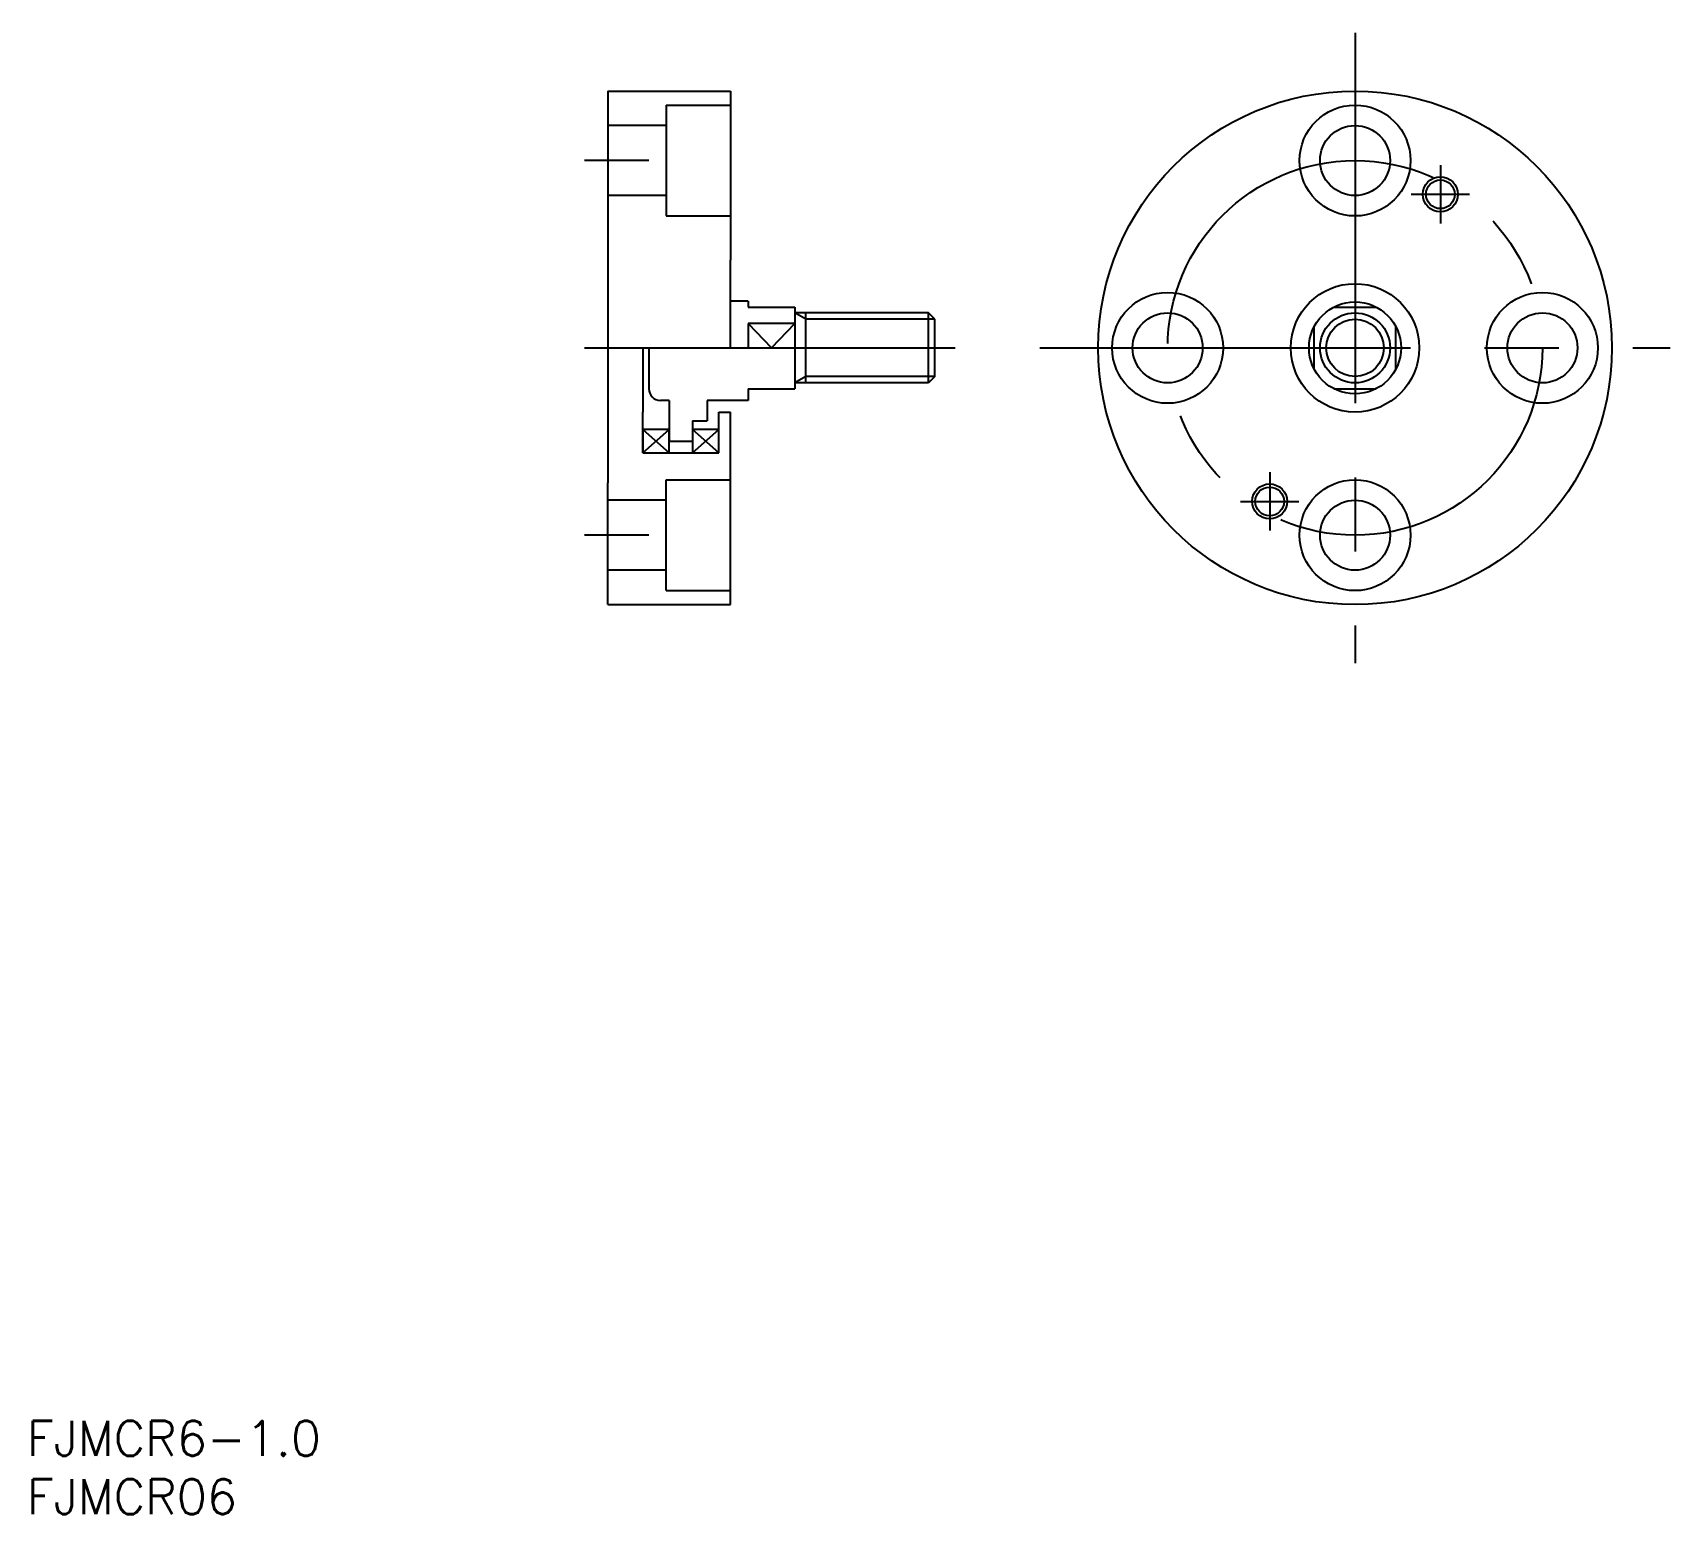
# Model space of a CAD drawing. Extents: x 48 to 188, y 4 to 131.
import ezdxf
from ezdxf.enums import TextEntityAlignment as Align

# ---------------------------------------------------------------- set-up
doc = ezdxf.new("R2010")
doc.units = 0
doc.linetypes.add('CENTER', pattern=[50.8, 31.75, -6.35, 6.35, -6.35])
doc.linetypes.add('DASHED', pattern=[19.05, 12.7, -6.35])
doc.layers.get('0').update_dxf_attribs({"linetype": 'CONTINUOUS'})
doc.layers.add('CENTER', color=1, linetype='CENTER')
doc.styles.get("Standard").update_dxf_attribs({"font": 'txt.shx', "bigfont": 'bigfont.shx'})

msp = doc.modelspace()

# ---------------------------------------------------------------- linework, layer by layer
at = {"color": 7, "linetype": 'CONTINUOUS'}
for p, q in [((97.12, 125.9), (97.12, 109.75)), ((97.12, 125.9), (107.62, 125.9)), ((107.62, 125.9), (107.62, 111.4)), ((107.62, 103.9), (107.62, 111.4)), ((97.12, 109.75), (97.12, 92.35)), ((109.12, 107.9), (107.62, 107.9)), ((109.12, 107.9), (109.12, 107.4)), ((109.12, 107.4), (113.12, 107.4)), ((113.12, 107.4), (113.12, 103.9)), ((124.58, 106.9), (113.12, 106.9)), ((114.06, 100.9), (114.06, 106.9)), ((124.58, 100.9), (124.58, 106.9)), ((125.12, 106.36), (124.58, 106.9)), ((159.3, 107.4), (162.91, 107.4)), ((109.12, 106), (109.12, 103.9)), ((113.12, 106), (109.12, 106)), ((109.12, 106), (111.12, 103.9)), ((111.12, 103.9), (113.12, 106)), ((125.12, 101.44), (125.12, 106.36)), ((157.61, 102.1), (157.61, 105.7)), ((164.61, 102.1), (164.61, 105.7)), ((100.12, 103.9), (100.12, 98.4)), ((100.62, 103.9), (100.62, 100.4)), ((113.12, 103.9), (113.12, 100.4)), ((125.12, 101.44), (124.58, 100.9)), ((109.12, 100.4), (109.12, 99.4)), ((109.12, 100.4), (113.12, 100.4)), ((124.58, 100.9), (113.12, 100.9)), ((159.3, 100.4), (162.91, 100.4)), ((100.12, 94.9), (100.12, 98.4)), ((102.37, 99.4), (101.62, 99.4)), ((102.37, 99.4), (102.37, 95.9)), ((105.62, 99.4), (105.62, 97.65)), ((109.12, 99.4), (105.62, 99.4)), ((106.62, 98.4), (107.62, 98.4)), ((106.62, 94.9), (106.62, 98.4)), ((107.62, 81.9), (107.62, 98.4)), ((100.12, 96.9), (100.12, 94.9)), ((100.12, 96.9), (102.37, 94.9)), ((100.12, 94.9), (102.37, 96.9)), ((102.37, 96.9), (100.12, 96.9)), ((102.37, 94.9), (102.37, 96.9)), ((104.37, 97.65), (104.37, 95.9)), ((104.37, 97.65), (105.62, 97.65)), ((104.37, 96.9), (104.37, 94.9)), ((106.62, 96.9), (104.37, 96.9)), ((106.62, 94.9), (104.37, 96.9)), ((104.37, 94.9), (106.62, 96.9)), ((106.62, 94.9), (106.62, 96.9)), ((102.37, 95.9), (104.37, 95.9)), ((100.12, 94.9), (102.37, 94.9)), ((100.12, 94.9), (106.62, 94.9)), ((104.37, 94.9), (106.62, 94.9)), ((97.12, 81.9), (97.12, 92.35)), ((97.12, 81.9), (107.62, 81.9))]:
    msp.add_line(p, q, dxfattribs=at)
at = {"color": 3, "linetype": 'DASHED'}
for p, q in [((102.12, 124.7), (102.12, 115.2)), ((102.12, 124.7), (107.62, 124.7)), ((102.12, 122.95), (97.12, 122.95)), ((102.12, 116.95), (97.12, 116.95)), ((102.12, 115.2), (107.62, 115.2)), ((102.12, 83.1), (102.12, 92.6)), ((102.12, 92.6), (107.62, 92.6)), ((102.12, 90.85), (97.12, 90.85)), ((102.12, 84.85), (97.12, 84.85)), ((102.12, 83.1), (107.62, 83.1))]:
    msp.add_line(p, q, dxfattribs=at)
at = {"color": 3, "linetype": 'CONTINUOUS'}
for p, q in [((114.06, 106.36), (113.12, 106.9)), ((125.12, 106.36), (114.06, 106.36)), ((114.06, 101.44), (113.12, 100.9)), ((125.12, 101.44), (114.06, 101.44))]:
    msp.add_line(p, q, dxfattribs=at)
at = {"color": 7, "linetype": 'CONTINUOUS'}
for centre, radius in [((161.11, 103.9), 22), ((161.11, 119.95), 4.75), ((161.11, 119.95), 3), ((168.42, 117.06), 1.23), ((161.11, 103.9), 5.5), ((145.06, 103.9), 4.75), ((177.16, 103.9), 4.75), ((145.06, 103.9), 3), ((161.11, 103.9), 3.94), ((161.11, 103.9), 3), ((177.16, 103.9), 3), ((161.11, 87.85), 4.75), ((153.8, 90.74), 1.23), ((161.11, 87.85), 3)]:
    msp.add_circle(centre, radius, dxfattribs=at)
at = {"color": 3, "linetype": 'CONTINUOUS'}
for centre, radius in [((168.42, 117.06), 1.5), ((161.11, 103.9), 2.46), ((153.8, 90.74), 1.5)]:
    msp.add_circle(centre, radius, dxfattribs=at)
at = {"color": 7, "linetype": 'CONTINUOUS'}
msp.add_arc((101.62, 100.4), 1, 180, 270, dxfattribs=at)
at = {"layer": 'CENTER', "color": 1, "linetype": 'CENTER'}
for p, q in [((161.11, 130.9), (161.11, 76.9)), ((100.62, 119.95), (95.12, 119.95)), ((168.42, 119.56), (168.42, 114.56)), ((165.92, 117.06), (170.92, 117.06)), ((95.12, 103.9), (127.12, 103.9)), ((134.11, 103.9), (188.11, 103.9)), ((153.8, 93.24), (153.8, 88.24)), ((151.3, 90.74), (156.3, 90.74)), ((100.62, 87.85), (95.12, 87.85))]:
    msp.add_line(p, q, dxfattribs=at)
msp.add_circle((161.11, 103.9), 16.05, dxfattribs=at)

# ---------------------------------------------------------------- texts
at = {"color": 7, "linetype": 'CONTINUOUS'}
for s, p in [('FJMCR6-1.0', (47.34, 10.47)), ('FJMCR06', (47.34, 5.47))]:
    msp.add_text(s, height=3, dxfattribs=at).set_placement(p, align=Align.MIDDLE_LEFT)

doc.saveas('drawing.dxf')
